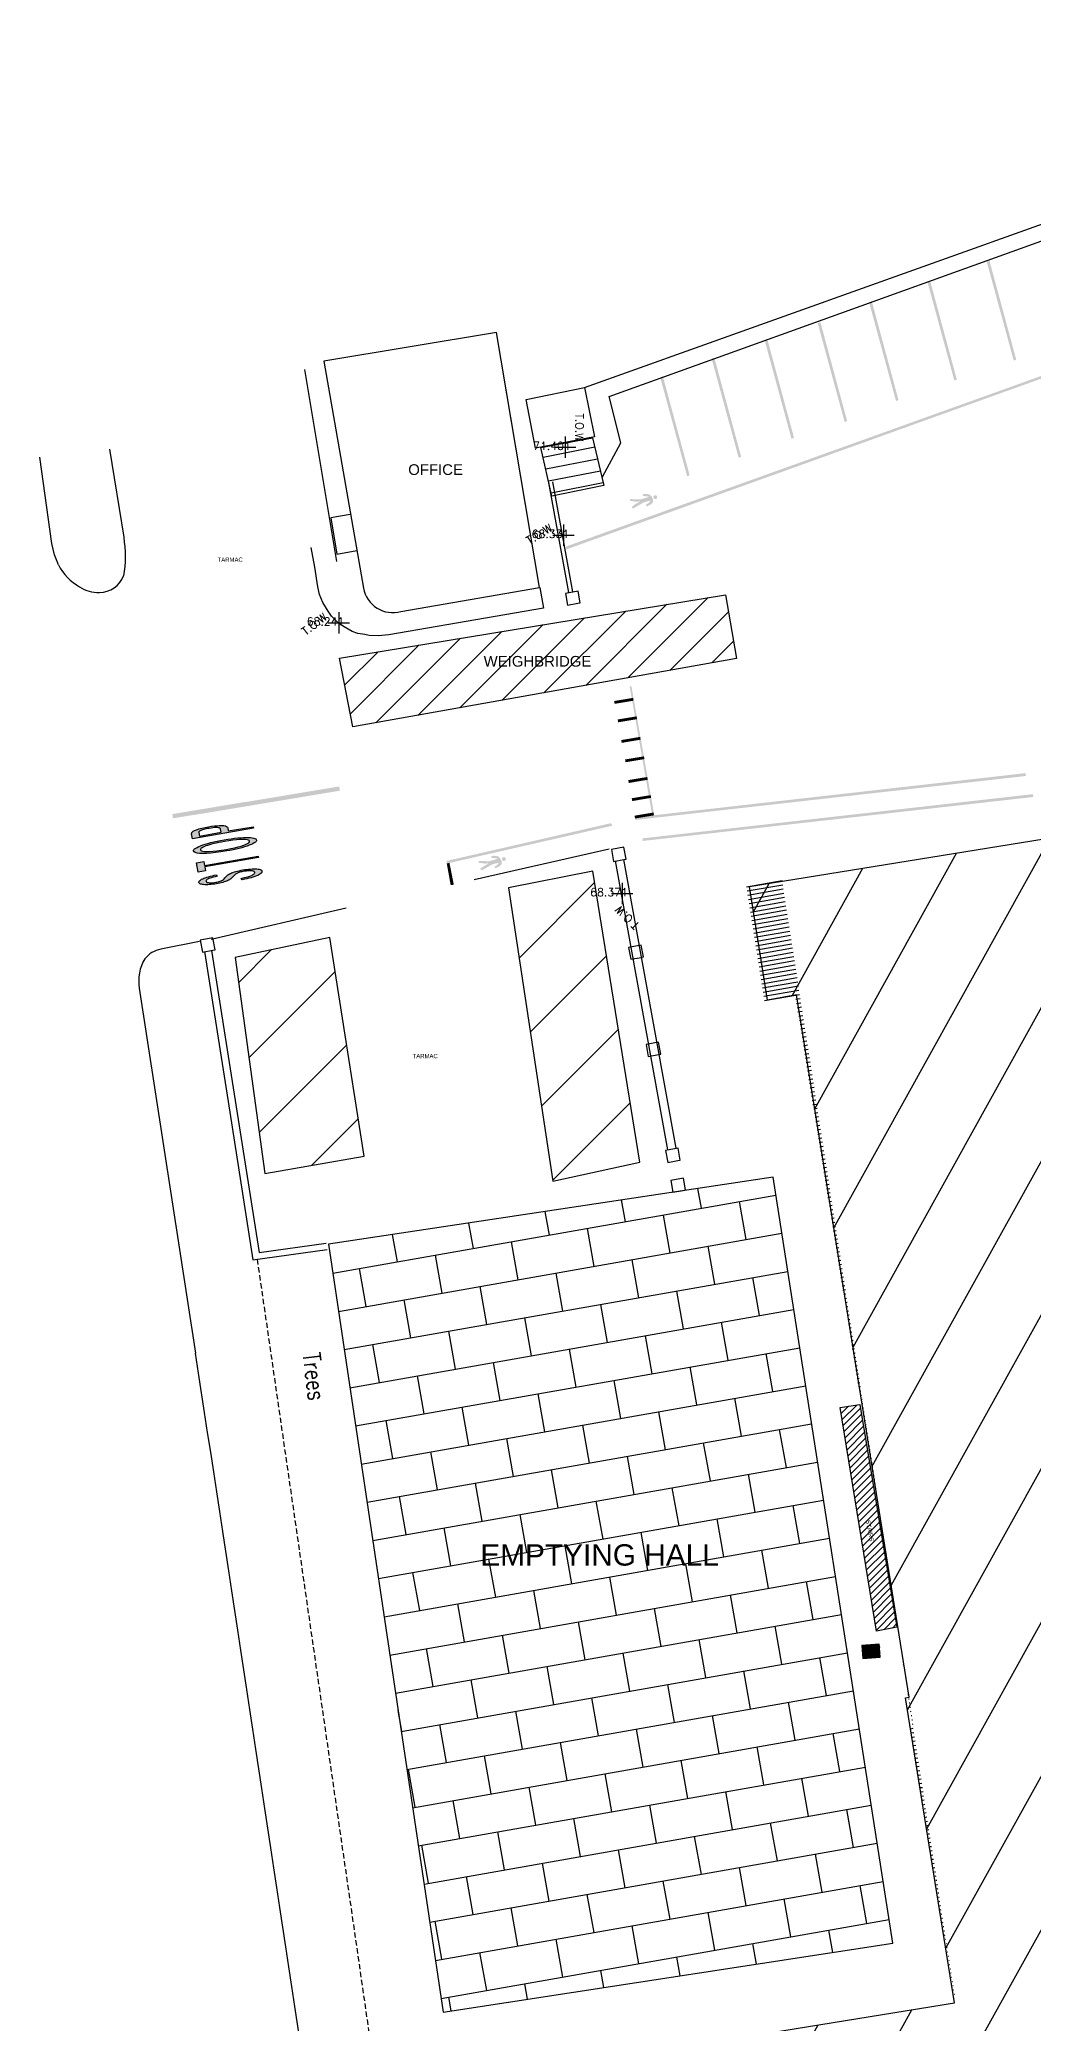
# Model space of a CAD drawing. Header units: millimetres. Extents: x 714210 to 714450, y 655680 to 655995.
# Drawn here: x 714210.4 to 714256.9, y 655842.2 to 655935.1 of the extents above; entities that cross this region are included whole.
import ezdxf
from ezdxf.enums import TextEntityAlignment as Align

# ---------------------------------------------------------------- set-up
doc = ezdxf.new("R2010")
doc.units = ezdxf.units.MM
doc.linetypes.add('HIDDEN', pattern=[0.375, 0.25, -0.125])
for name, color, linetype in [('0_FTR', 22, 'Continuous'), ('0_LVL', 22, 'Continuous'), ('A-BLDG', 7, 'Continuous'), ('A-BLDG-Temp', 130, 'Continuous'), ('HEDGE', 3, 'HIDDEN'), ('Kerb', 210, 'Continuous'), ('MH', 160, 'Continuous'), ('ROAD_MARKING', 7, 'Continuous'), ('Stairs', 200, 'Continuous'), ('Tank', 184, 'Continuous'), ('TEXT', 7, 'Continuous'), ('UTS-Unable To Survey', 210, 'Continuous'), ('Wall', 30, 'Continuous'), ('Weigh Bridge', 45, 'Continuous'), ('WL0', 7, 'Continuous')]:
    doc.layers.add(name, color=color, linetype=linetype)
doc.layers.add('Tarmac', color=250, linetype='Continuous', plot=False)
doc.styles.add('MONO', font='txt.shx')
doc.styles.add('ROMANS', font='romans')
doc.styles.get("Standard").update_dxf_attribs({"font": 'arial.ttf'})

# ---------------------------------------------------------------- blocks, each defined once
blk = doc.blocks.new('STOP')
h = blk.add_hatch(color=0)
h.paths.add_polyline_path([(-0.5, -0.036769), (-0.5, -0.036769), (-0.474195, -0.034576), (-0.473351, -0.040647), (-0.472003, -0.046045), (-0.470316, -0.051274), (-0.468123, -0.055827), (-0.465762, -0.060044), (-0.462725, -0.063923), (-0.459184, -0.067465), (-0.455136, -0.07067), (-0.450245, -0.073537), (-0.445017, -0.076235), (-0.439282, -0.078428), (-0.433209, -0.080115), (-0.42697, -0.081296), (-0.420392, -0.082138), (-0.413477, -0.082307), (-0.407405, -0.082138), (-0.401501, -0.081633), (-0.396104, -0.080621), (-0.390875, -0.079272), (-0.385984, -0.077585), (-0.38143, -0.075561), (-0.377382, -0.073368), (-0.373841, -0.070838), (-0.370804, -0.067971), (-0.368274, -0.064935), (-0.366082, -0.061562), (-0.364396, -0.058189), (-0.363383, -0.054647), (-0.36254, -0.050936), (-0.362372, -0.047225), (-0.36254, -0.043346), (-0.363215, -0.039805), (-0.364396, -0.036431), (-0.365913, -0.033227), (-0.367937, -0.030359), (-0.370467, -0.027492), (-0.373672, -0.024962), (-0.377382, -0.022432), (-0.381767, -0.020239), (-0.38649, -0.018215), (-0.390706, -0.016698), (-0.396441, -0.015011), (-0.403694, -0.012987), (-0.412633, -0.010625), (-0.423259, -0.008096), (-0.433885, -0.005397), (-0.443161, -0.002698), (-0.451088, -0.000169), (-0.457834, 0.002361), (-0.463064, 0.004722), (-0.468629, 0.008096), (-0.47352, 0.011637), (-0.478074, 0.015517), (-0.481785, 0.019565), (-0.484989, 0.02395), (-0.487688, 0.028673), (-0.489712, 0.033564), (-0.491061, 0.038793), (-0.491905, 0.044189), (-0.492242, 0.049755), (-0.491905, 0.055827), (-0.490892, 0.061899), (-0.489037, 0.067803), (-0.486507, 0.073368), (-0.483472, 0.078934), (-0.479592, 0.084163), (-0.475038, 0.088716), (-0.46981, 0.092933), (-0.464075, 0.096475), (-0.457497, 0.099511), (-0.450582, 0.102041), (-0.44333, 0.104065), (-0.435739, 0.105414), (-0.427981, 0.106258), (-0.419716, 0.106595), (-0.410777, 0.106258), (-0.402345, 0.105414), (-0.394249, 0.103896), (-0.38649, 0.101872), (-0.379406, 0.099174), (-0.37266, 0.095969), (-0.366589, 0.092258), (-0.361191, 0.087873), (-0.356468, 0.082982), (-0.35242, 0.077416), (-0.349047, 0.071682), (-0.346349, 0.065441), (-0.344325, 0.058864), (-0.342975, 0.052117), (-0.342301, 0.045033), (-0.368443, 0.043009), (-0.369624, 0.05043), (-0.371817, 0.057177), (-0.374515, 0.06308), (-0.378226, 0.06814), (-0.38278, 0.072525), (-0.388008, 0.076067), (-0.394249, 0.078934), (-0.401501, 0.080958), (-0.409597, 0.082138), (-0.418536, 0.082476), (-0.427981, 0.082138), (-0.436246, 0.080958), (-0.443498, 0.079272), (-0.449571, 0.076742), (-0.45463, 0.073368), (-0.458678, 0.069658), (-0.461882, 0.06561), (-0.464075, 0.061225), (-0.465425, 0.056502), (-0.46593, 0.051442), (-0.465593, 0.047225), (-0.464581, 0.043178), (-0.463064, 0.039635), (-0.460871, 0.036262), (-0.458003, 0.033227), (-0.453787, 0.030359), (-0.447546, 0.027492), (-0.439282, 0.024456), (-0.429162, 0.021589), (-0.416849, 0.018553), (-0.404368, 0.015517), (-0.393575, 0.012818), (-0.384467, 0.01012), (-0.377045, 0.007759), (-0.371311, 0.005397), (-0.364396, 0.001855), (-0.358324, -0.002024), (-0.353096, -0.006241), (-0.348372, -0.010795), (-0.344662, -0.015686), (-0.341625, -0.020914), (-0.339096, -0.02648), (-0.33741, -0.032215), (-0.336397, -0.038455), (-0.33606, -0.044864), (-0.336397, -0.051442), (-0.337579, -0.057851), (-0.339433, -0.063923), (-0.342132, -0.069995), (-0.345505, -0.075898), (-0.349553, -0.081464), (-0.354276, -0.086524), (-0.359672, -0.091078), (-0.365744, -0.094957), (-0.372491, -0.098499), (-0.379743, -0.101366), (-0.387334, -0.103728), (-0.39526, -0.105245), (-0.403525, -0.106258), (-0.412127, -0.106595), (-0.42309, -0.106258), (-0.433041, -0.105245), (-0.442486, -0.103728), (-0.451088, -0.101366), (-0.459015, -0.098499), (-0.466268, -0.094789), (-0.472845, -0.090572), (-0.478749, -0.08568), (-0.484146, -0.080115), (-0.4887, -0.073874), (-0.492579, -0.067128), (-0.495615, -0.060044), (-0.497976, -0.052623), (-0.499326, -0.044864)])
h.paths.add_polyline_path([(-0.171445, -0.103053), (-0.171445, -0.103053), (-0.171445, 0.078765), (-0.239417, 0.078765), (-0.239417, 0.103053), (-0.075983, 0.103053), (-0.075983, 0.078765), (-0.144122, 0.078765), (-0.144122, -0.103053)])
h.paths.add_polyline_path([(0.034322, -0.002698), (0.034322, -0.002698), (0.035504, 0.016866), (0.038708, 0.034744), (0.044274, 0.050767), (0.052032, 0.065104), (0.061815, 0.077585), (0.073453, 0.088042), (0.08644, 0.096138), (0.100607, 0.101872), (0.116124, 0.105414), (0.13299, 0.106595), (0.144122, 0.106089), (0.154916, 0.104402), (0.165205, 0.101704), (0.174987, 0.097824), (0.184432, 0.092933), (0.193034, 0.08703), (0.200962, 0.080284), (0.207877, 0.072694), (0.214118, 0.06426), (0.219346, 0.054984), (0.223563, 0.044864), (0.226935, 0.034407), (0.229466, 0.023276), (0.230815, 0.011807), (0.23132, -0.000337), (0.230815, -0.01265), (0.229296, -0.024288), (0.226767, -0.035588), (0.223225, -0.046213), (0.218672, -0.056502), (0.213274, -0.065779), (0.206864, -0.074211), (0.199781, -0.081801), (0.191686, -0.088379), (0.182915, -0.093945), (0.173469, -0.098499), (0.163687, -0.102041), (0.153736, -0.104571), (0.143447, -0.106089), (0.132821, -0.106595), (0.121353, -0.106089), (0.110558, -0.104402), (0.100102, -0.101535), (0.090318, -0.097656), (0.080874, -0.092596), (0.072103, -0.086524), (0.064345, -0.079609), (0.057262, -0.072019), (0.051358, -0.063417), (0.04613, -0.05414), (0.041913, -0.044359), (0.038539, -0.034239), (0.036178, -0.02395), (0.034829, -0.013493)])
h.paths.add_polyline_path([(0.06249, -0.003205), (0.06249, -0.003205), (0.063332, -0.017373), (0.065694, -0.030528), (0.069742, -0.042166), (0.075308, -0.052623), (0.082561, -0.061899), (0.090825, -0.069658), (0.100102, -0.075561), (0.110221, -0.079946), (0.121015, -0.082476), (0.132653, -0.083319), (0.144629, -0.082476), (0.155591, -0.079777), (0.165711, -0.075561), (0.174987, -0.069489), (0.183252, -0.06173), (0.190504, -0.052286), (0.196071, -0.041491), (0.199949, -0.029179), (0.20231, -0.015348), (0.203154, -0.000169), (0.202817, 0.009614), (0.201805, 0.01889), (0.200118, 0.027661), (0.197757, 0.035925), (0.194721, 0.043684), (0.19101, 0.050936), (0.186625, 0.057345), (0.181565, 0.063248), (0.176, 0.068308), (0.169759, 0.072862), (0.163181, 0.076573), (0.156098, 0.07944), (0.148676, 0.081464), (0.141086, 0.082813), (0.133159, 0.083151), (0.121858, 0.082307), (0.111233, 0.079946), (0.101282, 0.076067), (0.092005, 0.070501), (0.083403, 0.063248), (0.075814, 0.054309), (0.06991, 0.043009), (0.065862, 0.029853), (0.063332, 0.014336)])
h.paths.add_polyline_path([(0.342638, -0.103053), (0.342638, -0.103053), (0.342638, 0.103053), (0.420392, 0.103053), (0.42815, 0.103053), (0.435233, 0.102716), (0.441474, 0.102378), (0.447041, 0.101872), (0.451763, 0.101029), (0.457666, 0.099848), (0.463063, 0.09833), (0.468292, 0.096475), (0.472845, 0.094114), (0.477231, 0.091415), (0.48111, 0.088379), (0.48482, 0.084837), (0.488025, 0.080958), (0.491061, 0.076404), (0.493759, 0.071513), (0.495952, 0.066284), (0.497807, 0.060887), (0.498989, 0.055321), (0.499831, 0.049418), (0.5, 0.043515), (0.499326, 0.033227), (0.497302, 0.023781), (0.493929, 0.014842), (0.489375, 0.006578), (0.483303, -0.001012), (0.475544, -0.00759), (0.465593, -0.01265), (0.453449, -0.016361), (0.439282, -0.018553), (0.422753, -0.019227), (0.369961, -0.019227), (0.369961, -0.103053)])
h.paths.add_polyline_path([(0.369961, 0.00506), (0.369961, 0.00506), (0.423259, 0.00506), (0.433209, 0.005397), (0.44198, 0.006578), (0.449402, 0.008602), (0.455641, 0.0113), (0.460702, 0.014842), (0.464749, 0.019227), (0.467786, 0.024119), (0.469979, 0.029685), (0.471327, 0.035757), (0.471834, 0.042672), (0.471497, 0.047563), (0.470821, 0.052454), (0.469473, 0.056839), (0.467617, 0.060887), (0.465256, 0.064767), (0.462558, 0.06814), (0.459352, 0.071176), (0.45598, 0.073537), (0.452269, 0.075561), (0.448052, 0.07691), (0.444848, 0.077585), (0.440631, 0.078091), (0.435572, 0.078428), (0.429668, 0.078765), (0.422585, 0.078765), (0.369961, 0.078765)])
at = {"color": 0, "linetype": 'ByBlock', "flags": 128}
for points in [[(-0.5, -0.036769), (-0.474195, -0.034576), (-0.473351, -0.040647), (-0.472003, -0.046045), (-0.470316, -0.051274), (-0.468123, -0.055827), (-0.465762, -0.060044), (-0.462725, -0.063923), (-0.459184, -0.067465), (-0.455136, -0.07067), (-0.450245, -0.073537), (-0.445017, -0.076235), (-0.439282, -0.078428), (-0.433209, -0.080115), (-0.42697, -0.081296), (-0.420392, -0.082138), (-0.413477, -0.082307), (-0.407405, -0.082138), (-0.401501, -0.081633), (-0.396104, -0.080621), (-0.390875, -0.079272), (-0.385984, -0.077585), (-0.38143, -0.075561), (-0.377382, -0.073368), (-0.373841, -0.070838), (-0.370804, -0.067971), (-0.368274, -0.064935), (-0.366082, -0.061562), (-0.364396, -0.058189), (-0.363383, -0.054647), (-0.36254, -0.050936), (-0.362372, -0.047225), (-0.36254, -0.043346), (-0.363215, -0.039805), (-0.364396, -0.036431), (-0.365913, -0.033227), (-0.367937, -0.030359), (-0.370467, -0.027492), (-0.373672, -0.024962), (-0.377382, -0.022432), (-0.381767, -0.020239), (-0.38649, -0.018215), (-0.390706, -0.016698), (-0.396441, -0.015011), (-0.403694, -0.012987), (-0.412633, -0.010625), (-0.423259, -0.008096), (-0.433885, -0.005397), (-0.443161, -0.002698), (-0.451088, -0.000169), (-0.457834, 0.002361), (-0.463064, 0.004722), (-0.468629, 0.008096), (-0.47352, 0.011637), (-0.478074, 0.015517), (-0.481785, 0.019565), (-0.484989, 0.02395), (-0.487688, 0.028673), (-0.489712, 0.033564), (-0.491061, 0.038793), (-0.491905, 0.044189), (-0.492242, 0.049755), (-0.491905, 0.055827), (-0.490892, 0.061899), (-0.489037, 0.067803), (-0.486507, 0.073368), (-0.483472, 0.078934), (-0.479592, 0.084163), (-0.475038, 0.088716), (-0.46981, 0.092933), (-0.464075, 0.096475), (-0.457497, 0.099511), (-0.450582, 0.102041), (-0.44333, 0.104065), (-0.435739, 0.105414), (-0.427981, 0.106258), (-0.419716, 0.106595), (-0.410777, 0.106258), (-0.402345, 0.105414), (-0.394249, 0.103896), (-0.38649, 0.101872), (-0.379406, 0.099174), (-0.37266, 0.095969), (-0.366589, 0.092258), (-0.361191, 0.087873), (-0.356468, 0.082982), (-0.35242, 0.077416), (-0.349047, 0.071682), (-0.346349, 0.065441), (-0.344325, 0.058864), (-0.342975, 0.052117), (-0.342301, 0.045033), (-0.368443, 0.043009), (-0.369624, 0.05043), (-0.371817, 0.057177), (-0.374515, 0.06308), (-0.378226, 0.06814), (-0.38278, 0.072525), (-0.388008, 0.076067), (-0.394249, 0.078934), (-0.401501, 0.080958), (-0.409597, 0.082138), (-0.418536, 0.082476), (-0.427981, 0.082138), (-0.436246, 0.080958), (-0.443498, 0.079272), (-0.449571, 0.076742), (-0.45463, 0.073368), (-0.458678, 0.069658), (-0.461882, 0.06561), (-0.464075, 0.061225), (-0.465425, 0.056502), (-0.46593, 0.051442), (-0.465593, 0.047225), (-0.464581, 0.043178), (-0.463064, 0.039635), (-0.460871, 0.036262), (-0.458003, 0.033227), (-0.453787, 0.030359), (-0.447546, 0.027492), (-0.439282, 0.024456), (-0.429162, 0.021589), (-0.416849, 0.018553), (-0.404368, 0.015517), (-0.393575, 0.012818), (-0.384467, 0.01012), (-0.377045, 0.007759), (-0.371311, 0.005397), (-0.364396, 0.001855), (-0.358324, -0.002024), (-0.353096, -0.006241), (-0.348372, -0.010795), (-0.344662, -0.015686), (-0.341625, -0.020914), (-0.339096, -0.02648), (-0.33741, -0.032215), (-0.336397, -0.038455), (-0.33606, -0.044864), (-0.336397, -0.051442), (-0.337579, -0.057851), (-0.339433, -0.063923), (-0.342132, -0.069995), (-0.345505, -0.075898), (-0.349553, -0.081464), (-0.354276, -0.086524), (-0.359672, -0.091078), (-0.365744, -0.094957), (-0.372491, -0.098499), (-0.379743, -0.101366), (-0.387334, -0.103728), (-0.39526, -0.105245), (-0.403525, -0.106258), (-0.412127, -0.106595), (-0.42309, -0.106258), (-0.433041, -0.105245), (-0.442486, -0.103728), (-0.451088, -0.101366), (-0.459015, -0.098499), (-0.466268, -0.094789), (-0.472845, -0.090572), (-0.478749, -0.08568), (-0.484146, -0.080115), (-0.4887, -0.073874), (-0.492579, -0.067128), (-0.495615, -0.060044), (-0.497976, -0.052623), (-0.499326, -0.044864)], [(-0.171445, -0.103053), (-0.171445, 0.078765), (-0.239417, 0.078765), (-0.239417, 0.103053), (-0.075983, 0.103053), (-0.075983, 0.078765), (-0.144122, 0.078765), (-0.144122, -0.103053)], [(0.034322, -0.002698), (0.035504, 0.016866), (0.038708, 0.034744), (0.044274, 0.050767), (0.052032, 0.065104), (0.061815, 0.077585), (0.073453, 0.088042), (0.08644, 0.096138), (0.100607, 0.101872), (0.116124, 0.105414), (0.13299, 0.106595), (0.144122, 0.106089), (0.154916, 0.104402), (0.165205, 0.101704), (0.174987, 0.097824), (0.184432, 0.092933), (0.193034, 0.08703), (0.200962, 0.080284), (0.207877, 0.072694), (0.214118, 0.06426), (0.219346, 0.054984), (0.223563, 0.044864), (0.226935, 0.034407), (0.229466, 0.023276), (0.230815, 0.011807), (0.23132, -0.000337), (0.230815, -0.01265), (0.229296, -0.024288), (0.226767, -0.035588), (0.223225, -0.046213), (0.218672, -0.056502), (0.213274, -0.065779), (0.206864, -0.074211), (0.199781, -0.081801), (0.191686, -0.088379), (0.182915, -0.093945), (0.173469, -0.098499), (0.163687, -0.102041), (0.153736, -0.104571), (0.143447, -0.106089), (0.132821, -0.106595), (0.121353, -0.106089), (0.110558, -0.104402), (0.100102, -0.101535), (0.090318, -0.097656), (0.080874, -0.092596), (0.072103, -0.086524), (0.064345, -0.079609), (0.057262, -0.072019), (0.051358, -0.063417), (0.04613, -0.05414), (0.041913, -0.044359), (0.038539, -0.034239), (0.036178, -0.02395), (0.034829, -0.013493)], [(0.06249, -0.003205), (0.063332, -0.017373), (0.065694, -0.030528), (0.069742, -0.042166), (0.075308, -0.052623), (0.082561, -0.061899), (0.090825, -0.069658), (0.100102, -0.075561), (0.110221, -0.079946), (0.121015, -0.082476), (0.132653, -0.083319), (0.144629, -0.082476), (0.155591, -0.079777), (0.165711, -0.075561), (0.174987, -0.069489), (0.183252, -0.06173), (0.190504, -0.052286), (0.196071, -0.041491), (0.199949, -0.029179), (0.20231, -0.015348), (0.203154, -0.000169), (0.202817, 0.009614), (0.201805, 0.01889), (0.200118, 0.027661), (0.197757, 0.035925), (0.194721, 0.043684), (0.19101, 0.050936), (0.186625, 0.057345), (0.181565, 0.063248), (0.176, 0.068308), (0.169759, 0.072862), (0.163181, 0.076573), (0.156098, 0.07944), (0.148676, 0.081464), (0.141086, 0.082813), (0.133159, 0.083151), (0.121858, 0.082307), (0.111233, 0.079946), (0.101282, 0.076067), (0.092005, 0.070501), (0.083403, 0.063248), (0.075814, 0.054309), (0.06991, 0.043009), (0.065862, 0.029853), (0.063332, 0.014336)], [(0.342638, -0.103053), (0.342638, 0.103053), (0.42815, 0.103053), (0.435233, 0.102716), (0.441474, 0.102378), (0.447041, 0.101872), (0.451763, 0.101029), (0.457666, 0.099848), (0.463063, 0.09833), (0.468292, 0.096475), (0.472845, 0.094114), (0.477231, 0.091415), (0.48111, 0.088379), (0.48482, 0.084837), (0.488025, 0.080958), (0.491061, 0.076404), (0.493759, 0.071513), (0.495952, 0.066284), (0.497807, 0.060887), (0.498989, 0.055321), (0.499831, 0.049418), (0.5, 0.043515), (0.499326, 0.033227), (0.497302, 0.023781), (0.493929, 0.014842), (0.489375, 0.006578), (0.483303, -0.001012), (0.475544, -0.00759), (0.465593, -0.01265), (0.453449, -0.016361), (0.439282, -0.018553), (0.422753, -0.019227), (0.369961, -0.019227), (0.369961, -0.103053)], [(0.369961, 0.00506), (0.423259, 0.00506), (0.433209, 0.005397), (0.44198, 0.006578), (0.449402, 0.008602), (0.455641, 0.0113), (0.460702, 0.014842), (0.464749, 0.019227), (0.467786, 0.024119), (0.469979, 0.029685), (0.471327, 0.035757), (0.471834, 0.042672), (0.471497, 0.047563), (0.470821, 0.052454), (0.469473, 0.056839), (0.467617, 0.060887), (0.465256, 0.064767), (0.462558, 0.06814), (0.459352, 0.071176), (0.45598, 0.073537), (0.452269, 0.075561), (0.448052, 0.07691), (0.444848, 0.077585), (0.440631, 0.078091), (0.435572, 0.078428), (0.429668, 0.078765), (0.369961, 0.078765)]]:
    blk.add_lwpolyline(points, close=True, dxfattribs=at)
blk = doc.blocks.new('A$C4028fa35')
at = {"layer": 'WL0'}
blk.add_solid([(-1.611, -3.107), (0, 0), (-1.433, -3.2), (0.178, -0.092)], dxfattribs=at)
blk = doc.blocks.new('man')
h = blk.add_hatch(color=256)
h.dxf.hatch_style = 1
h.paths.add_polyline_path([(714257.361, 655920.218), (714257.408, 655920.14), (714257.288, 655920.049), (714257.208, 655919.931), (714257.435, 655920.007), (714257.56, 655920.069), (714257.995, 655920.378), (714258.066, 655920.312), (714257.908, 655920.166), (714257.688, 655920.01), (714257.849, 655920.038), (714257.991, 655920.036), (714258.175, 655920.03), (714258.161, 655919.948), (714257.845, 655919.925), (714257.722, 655919.925), (714257.475, 655919.836), (714257.309, 655919.761), (714257.346, 655919.739), (714257.573, 655919.747), (714257.615, 655919.656), (714257.461, 655919.635), (714257.323, 655919.64), (714257.259, 655919.657), (714257.204, 655919.705), (714257.168, 655919.747), (714257.123, 655919.816), (714257.09, 655919.891), (714257.085, 655919.957), (714257.106, 655920.02), (714257.158, 655920.081), (714257.201, 655920.12), (714257.265, 655920.157)])
edge = h.paths.add_edge_path()
edge.add_arc((714257.003, 655919.742), 0.0893, 0, 360)
blk = doc.blocks.new('SPOT')
at = {"color": 0, "linetype": 'ByBlock', "flags": 128}
for points in [[(-0.5, 0), (0.5, 0)], [(0, 0.5), (0, -0.5)]]:
    blk.add_lwpolyline(points, dxfattribs=at)

msp = doc.modelspace()

# ---------------------------------------------------------------- hatches: boundary and pattern name
at = {"layer": 'A-BLDG'}
h = msp.add_hatch(dxfattribs=at)
h.set_pattern_fill('ANSI31', color=256, scale=1.1, angle=196)
h.paths.add_polyline_path([(714253.226, 655843.123), (714250.929, 655857.413), (714251.095, 655857.436), (714245.817, 655890.357), (714244.461, 655890.114), (714243.609, 655895.436), (714265.916, 655899.054), (714263.553, 655914.07), (714297.581, 655919.323), (714299.927, 655904.397), (714341.333, 655911.246), (714339.61, 655922.201), (714365.123, 655926.336), (714367.014, 655914.445), (714389.08, 655918.089), (714389.81, 655913.62), (714388.605, 655913.424), (714392.553, 655888.887), (714394.62, 655889.207), (714397.024, 655874.226), (714395.085, 655873.996), (714396.683, 655864.036), (714398.433, 655864.321), (714400.355, 655852.392), (714398.564, 655852.165), (714404.142, 655817.491), (714300.424, 655800.763), (714292.875, 655849.115), (714289.808, 655848.687), (714297.558, 655798.465), (714240.143, 655789.216), (714235.96, 655815.619), (714242.741, 655816.665), (714238.868, 655840.785)])
h = msp.add_hatch(dxfattribs=at)
h.set_pattern_fill('TRIANG', color=256, scale=0.066, angle=214)
edge = h.paths.add_edge_path(flags=17)
edge.add_line((714233.767, 655909.459), (714231.753, 655921.415))
edge.add_line((714231.753, 655921.415), (714223.673, 655920.066))
edge.add_line((714223.673, 655920.066), (714225.524, 655909.422))
edge.add_arc((714226.899, 655909.678), 1.398, 190.57874, 285.67033)
edge.add_line((714227.276, 655908.332), (714233.767, 655909.459))
edge.add_line((714233.767, 655909.459), (714232.02, 655919.831))
edge = h.paths.add_edge_path(flags=17)
edge.add_line((714233.767, 655909.459), (714231.753, 655921.415))
edge.add_line((714231.753, 655921.415), (714223.673, 655920.066))
edge.add_line((714223.673, 655920.066), (714225.524, 655909.422))
edge.add_arc((714226.899, 655909.678), 1.398, 190.57874, 285.67033)
edge.add_line((714227.276, 655908.332), (714233.767, 655909.459))
edge = h.paths.add_edge_path(flags=0)
edge.add_line((714233.767, 655909.459), (714232.02, 655919.831))
edge.add_line((714233.767, 655909.459), (714232.02, 655919.831))
edge = h.paths.add_edge_path(flags=0)
edge.add_line((714224.904, 655912.885), (714223.989, 655912.728))
edge.add_line((714223.989, 655912.728), (714224.275, 655911.024))
edge.add_line((714224.275, 655911.024), (714225.217, 655911.188))
h.paths.add_polyline_path([(714227.463, 655914.452), (714230.274, 655914.452), (714230.274, 655915.483), (714227.463, 655915.483)], flags=8)
at = {"layer": 'A-BLDG-Temp'}
h = msp.add_hatch(dxfattribs=at)
h.set_pattern_fill('AR-B816', color=256, scale=0.0089, angle=10)
h.paths.add_polyline_path([(714229.258, 655842.68), (714250.334, 655845.908), (714244.714, 655881.823), (714223.883, 655878.675)])
at = {"layer": 'MH'}
h = msp.add_hatch(dxfattribs=at)
h.set_pattern_fill('ZIGZAG', color=256, scale=0.0087, angle=210.05481)
h.set_pattern_definition([(210.0548137682, (-43492.199582, 50865.12719), (-0.0100744336256, -0.0377426920029), [0.0276225, -0.0276225]), (300.0548137682, (-43492.22349, 50865.113356), (0.0377426920029, -0.0100744336256), [0.0276225, -0.0276225])])
h.paths.add_polyline_path([(714248.922, 655859.251), (714249.736, 655859.316), (714249.695, 655859.93), (714248.882, 655859.865)])
at = {"layer": 'Stairs'}
h = msp.add_hatch(dxfattribs=at)
h.set_pattern_fill('ANSI31', color=256, scale=0.18, angle=146)
h.paths.add_polyline_path([(714236.263, 655916.472), (714236.787, 655914.245), (714234.354, 655913.741), (714233.838, 655916.027)])
h = msp.add_hatch(dxfattribs=at)
h.set_pattern_fill('ANSI31', color=256, scale=0.073)
h.paths.add_polyline_path([(714247.862, 655871.024), (714248.783, 655871.159), (714250.515, 655860.719), (714249.567, 655860.541)])
h.paths.add_polyline_path([(714248.938, 655865.764), (714249.146, 655864.675), (714249.55, 655864.752), (714249.342, 655865.841)], flags=24)
at = {"layer": 'UTS-Unable To Survey'}
h = msp.add_hatch(dxfattribs=at)
h.set_pattern_fill('ANSI31', color=256, scale=0.89)
h.paths.add_polyline_path([(714236.269, 655896.16), (714232.312, 655895.374), (714234.399, 655881.633), (714238.479, 655882.515)])
h.paths.add_polyline_path([(714219.504, 655892.122), (714220.902, 655881.986), (714225.551, 655882.806), (714223.942, 655893.054)])
h = msp.add_hatch(dxfattribs=at)
h.set_pattern_fill('ANSI31', color=256, scale=0.063, angle=145)
edge = h.paths.add_edge_path()
edge.add_line((714253.274, 655843.121), (714251.176, 655855.983))
edge.add_line((714251.176, 655855.983), (714251.314, 655856))
edge.add_line((714251.314, 655856), (714245.78, 655890.208))
edge.add_line((714245.78, 655890.208), (714244.333, 655889.961))
edge.add_line((714244.333, 655889.961), (714243.449, 655895.587))
edge.add_line((714243.449, 655895.587), (714245.116, 655895.858))
edge.add_line((714245.116, 655895.858), (714245.14, 655895.701))
at = {"layer": 'Weigh Bridge'}
h = msp.add_hatch(dxfattribs=at)
h.set_pattern_fill('ANSI31', color=256, scale=0.36)
h.paths.add_polyline_path([(714224.399, 655906.151), (714242.48, 655909.119), (714243.007, 655906.132), (714225.02, 655902.92)])
h.paths.add_polyline_path([(714231.022, 655905.468), (714236.317, 655905.468), (714236.317, 655906.498), (714231.022, 655906.498)], flags=24)

# ---------------------------------------------------------------- linework, layer by layer
at = {"layer": 'A-BLDG', "flags": 128}
msp.add_lwpolyline([(714233.767, 655909.459), (714231.753, 655921.415), (714223.673, 655920.066), (714225.524, 655909.422, 0.440488), (714227.276, 655908.332), (714233.767, 655909.459), (714232.02, 655919.831)], format="xyb", dxfattribs=at)
for points in [[(714238.868, 655840.785), (714253.226, 655843.123), (714250.929, 655857.413), (714251.095, 655857.436), (714245.817, 655890.357), (714244.461, 655890.114), (714243.609, 655895.436), (714265.916, 655899.054), (714263.553, 655914.07), (714297.581, 655919.323), (714299.927, 655904.397), (714341.333, 655911.246)], [(714224.904, 655912.885), (714223.989, 655912.728), (714224.275, 655911.024), (714225.217, 655911.188)]]:
    msp.add_lwpolyline(points, dxfattribs=at)
msp.add_lwpolyline([(714235.874, 655918.838), (714236.355, 655916.517), (714233.585, 655915.988), (714233.145, 655918.276)], close=True, dxfattribs=at)
at = {"layer": 'A-BLDG-Temp', "flags": 128}
msp.add_lwpolyline([(714229.258, 655842.68), (714250.334, 655845.908), (714244.714, 655881.823), (714223.883, 655878.675)], close=True, dxfattribs=at)
at = {"layer": 'HEDGE', "flags": 128}
msp.add_lwpolyline([(714220.543, 655877.966), (714225.223, 655845.59), (714228.555, 655822.329), (714232.033, 655798.378), (714237.675, 655763.014), (714250.081, 655691.387)], dxfattribs=at)
at = {"layer": 'Kerb', "flags": 128}
for points in [[(714236.73, 655914.638), (714237.588, 655916.235), (714237.04, 655918.415), (714268.123, 655929.599)], [(714211.227, 655910.523), (714211.049, 655910.993), (714210.926, 655911.514), (714210.352, 655915.564)], [(714230.718, 655895.767), (714237.04, 655897.207)], [(714224.72, 655894.425), (714218.385, 655892.963)], [(714217.843, 655892.872), (714216.025, 655892.508)], [(714215.019, 655890.676), (714217.655, 655873.564)]]:
    msp.add_lwpolyline(points, dxfattribs=at)
for points in [[(714213.63, 655915.947), (714214.287, 655911.81, -0.07852), (714214.286, 655909.997)], [(714211.227, 655910.523, 0.144763), (714212.225, 655909.482, 0.142767), (714213.151, 655909.219, 0.297238), (714214.286, 655909.997)]]:
    msp.add_lwpolyline(points, format="xyb", dxfattribs=at)
at = {"layer": 'Kerb'}
for centre, radius, start, end in [((714216.336, 655891.146), 1.398, 102.84881, 139.50731), ((714217.058, 655891.013), 2.067, 149.76538, 189.37651), ((698110.443, 653406.341), 16295.075, 8.4974374, 8.7085979)]:
    msp.add_arc(centre, radius, start, end, dxfattribs=at)
at = {"layer": 'MH', "elevation": 65.637}
msp.add_lwpolyline([(714248.922, 655859.251), (714249.736, 655859.316), (714249.695, 655859.93), (714248.882, 655859.865)], close=True, dxfattribs=at)
at = {"layer": 'Stairs', "flags": 128}
msp.add_lwpolyline([(714236.263, 655916.472), (714236.787, 655914.245), (714234.354, 655913.741), (714233.838, 655916.027)], close=True, dxfattribs=at)
at = {"layer": 'Stairs', "elevation": 66.13, "flags": 128}
msp.add_lwpolyline([(714247.862, 655871.024), (714248.783, 655871.159), (714250.515, 655860.719), (714249.567, 655860.541)], close=True, dxfattribs=at)
at = {"layer": 'TEXT'}
msp.add_solid([(714235.011, 655911.377, 67.592), (714261.576, 655920.914, 67.592), (714235.036, 655911.246, 67.592), (714261.618, 655920.809, 67.592)], dxfattribs=at)
at = {"layer": 'UTS-Unable To Survey', "flags": 128}
for points in [[(714236.269, 655896.16), (714232.312, 655895.374), (714234.399, 655881.633), (714238.479, 655882.515)], [(714219.504, 655892.122), (714220.902, 655881.986), (714225.551, 655882.806), (714223.942, 655893.054)]]:
    msp.add_lwpolyline(points, close=True, dxfattribs=at)
at = {"layer": 'Wall', "flags": 128}
for points in [[(714235.874, 655918.838), (714281.527, 655935.137)], [(714224.274, 655910.675), (714222.779, 655919.675)], [(714234.19, 655914.381), (714235.127, 655909.224)], [(714234.387, 655914.417), (714235.324, 655909.26)], [(714233.791, 655909.453), (714233.957, 655908.492), (714226.71, 655907.244), (714226.214, 655907.2), (714225.796, 655907.214), (714225.585, 655907.254), (714225.256, 655907.305), (714225, 655907.397), (714224.618, 655907.614), (714224.368, 655907.776), (714224.147, 655907.988), (714224.022, 655908.111), (714223.869, 655908.344), (714223.619, 655908.749), (714223.47, 655909.125), (714223.387, 655909.492), (714223.238, 655910.409), (714223.07, 655911.331)], [(714235.576, 655908.718), (714235.683, 655908.737), (714235.578, 655909.292), (714234.99, 655909.184), (714235.092, 655908.628), (714235.576, 655908.718)], [(714237.727, 655896.711), (714237.834, 655896.73), (714237.73, 655897.285), (714237.141, 655897.178), (714237.244, 655896.622), (714237.727, 655896.711)], [(714239.782, 655883.105), (714237.331, 655896.638)], [(714240.175, 655883.177), (714237.725, 655896.711)], [(714218.461, 655892.459), (714218.568, 655892.479), (714218.463, 655893.033), (714217.874, 655892.926), (714217.977, 655892.37), (714218.461, 655892.459)], [(714218.07, 655892.391), (714219.177, 655885.36), (714220.345, 655877.938), (714223.819, 655878.428)], [(714218.401, 655892.443), (714219.463, 655885.705), (714220.63, 655878.283), (714223.783, 655878.728)], [(714238.534, 655892.122), (714238.641, 655892.141), (714238.536, 655892.696), (714237.947, 655892.588), (714238.05, 655892.032), (714238.534, 655892.122)], [(714239.353, 655887.565), (714239.46, 655887.584), (714239.355, 655888.139), (714238.767, 655888.031), (714238.869, 655887.475), (714239.353, 655887.565)], [(714240.261, 655882.598), (714240.368, 655882.618), (714240.263, 655883.172), (714239.675, 655883.065), (714239.778, 655882.509), (714240.261, 655882.598)], [(714240.51, 655881.198), (714240.617, 655881.218), (714240.512, 655881.772), (714239.923, 655881.665), (714240.026, 655881.109), (714240.51, 655881.198)]]:
    msp.add_lwpolyline(points, dxfattribs=at)
at = {"layer": 'Weigh Bridge', "flags": 128}
msp.add_lwpolyline([(714224.399, 655906.151), (714242.48, 655909.119), (714243.007, 655906.132), (714225.02, 655902.92)], close=True, dxfattribs=at)
at = {"layer": 'WL0'}
for points in [[(714254.857, 655924.771, 67.614), (714256.109, 655920.14, 67.614), (714254.73, 655924.729, 67.614), (714255.994, 655920.09, 67.614)], [(714252.074, 655923.841, 67.588), (714253.326, 655919.21, 67.588), (714251.947, 655923.799, 67.588), (714253.211, 655919.16, 67.588)], [(714249.341, 655922.878, 67.546), (714250.594, 655918.247, 67.546), (714249.214, 655922.836, 67.546), (714250.478, 655918.197, 67.546)], [(714246.934, 655921.894, 67.496), (714248.187, 655917.263, 67.496), (714246.808, 655921.852, 67.496), (714248.072, 655917.213, 67.496)], [(714244.444, 655921.109, 67.478), (714245.697, 655916.478, 67.478), (714244.317, 655921.067, 67.478), (714245.581, 655916.428, 67.478)], [(714241.968, 655920.218, 67.452), (714243.221, 655915.587, 67.452), (714241.842, 655920.176, 67.452), (714243.106, 655915.537, 67.452)], [(714239.554, 655919.352, 67.428), (714240.807, 655914.721, 67.428), (714239.428, 655919.31, 67.428), (714240.692, 655914.671, 67.428)], [(714237.267, 655904.136, 67.319), (714238.157, 655904.284, 67.319), (714237.291, 655904.005, 67.319), (714238.176, 655904.153, 67.319)], [(714239.058, 655898.758, 67.336), (714237.998, 655904.819, 67.336), (714239.152, 655898.779, 67.336), (714238.079, 655904.836, 67.336)], [(714237.435, 655903.271, 67.295), (714238.324, 655903.419, 67.295), (714237.459, 655903.139, 67.295), (714238.344, 655903.288, 67.295)], [(714237.602, 655902.307, 67.284), (714238.491, 655902.456, 67.284), (714237.626, 655902.176, 67.284), (714238.51, 655902.324, 67.284)], [(714237.781, 655901.397, 67.268), (714238.67, 655901.545, 67.268), (714237.805, 655901.266, 67.268), (714238.689, 655901.414, 67.268)], [(714237.932, 655900.428, 67.259), (714238.822, 655900.576, 67.259), (714237.957, 655900.296, 67.259), (714238.841, 655900.445, 67.259)], [(714238.265, 655898.683, 67.116), (714256.549, 655900.755, 67.116), (714238.262, 655898.562, 67.116), (714256.564, 655900.623, 67.116)], [(714238.093, 655899.579, 67.253), (714238.982, 655899.727, 67.253), (714238.117, 655899.448, 67.253), (714239.002, 655899.596, 67.253)], [(714238.61, 655897.699, 67.092), (714256.894, 655899.77, 67.092), (714238.608, 655897.577, 67.092), (714256.909, 655899.639, 67.092)], [(714238.226, 655898.761, 67.237), (714239.115, 655898.909, 67.237), (714238.25, 655898.63, 67.237), (714239.135, 655898.778, 67.237)], [(714229.415, 655896.639, 67.262), (714237.129, 655898.411, 67.262), (714229.425, 655896.517, 67.262), (714237.181, 655898.292, 67.262)], [(714229.554, 655896.547, 67.262), (714229.757, 655895.526, 67.262), (714229.427, 655896.519, 67.262), (714229.61, 655895.505, 67.262)]]:
    msp.add_solid(points, dxfattribs=at)

# ---------------------------------------------------------------- block references
for p in [(714234.975, 655916.034, 71.401), (714234.903, 655911.905, 68.331), (714224.362, 655907.807, 68.241), (714237.647, 655895.11, 68.371)]:
    msp.add_blockref('SPOT', p)
at = {"layer": 'ROAD_MARKING', "xscale": 2.713602, "yscale": 14.057613, "rotation": 99.85956687834623}
msp.add_blockref('STOP', (714219.097, 655897.009, 67.175), dxfattribs=at)
at = {"layer": 'Tank'}
for name, p, rotation in [('man', (1488056.284, 1240380.026, -0.162), 174.501837272874), ('A$C4028fa35', (714224.386, 655900.132, 67.31), 306.869897645844), ('A$C4028fa35', (714220.02, 655899.412, 67.264), 306.869897645844), ('A$C4028fa35', (714220.934, 655899.556, 67.334), 306.869897645844), ('man', (1488049.192, 1240363.063, -0.383), 174.501837272874)]:
    msp.add_blockref(name, p, dxfattribs=dict(at, rotation=rotation))

# ---------------------------------------------------------------- texts
at = {"layer": '0_FTR', "style": 'MONO'}
for rotation, p in [(269.00101, (714235.465, 655917.628, 71.401)), (31.86919, (714233.298, 655911.452, 68.331)), (37.78218, (714222.812, 655907.191, 68.241)), (136.29645, (714238.486, 655893.669, 68.371))]:
    msp.add_text('T.O.W', height=0.375, rotation=rotation, dxfattribs=at).set_placement(p)
at = {"layer": '0_LVL', "style": 'MONO'}
for s, p in [('71.401', (714233.475, 655915.909, 71.401)), ('68.331', (714233.403, 655911.78, 68.331)), ('68.241', (714222.862, 655907.682, 68.241)), ('68.371', (714236.147, 655894.985, 68.371))]:
    msp.add_text(s, height=0.375, dxfattribs=at).set_placement(p)
at = {"layer": 'A-BLDG', "insert": (714227.622, 655915.234), "char_height": 0.5, "attachment_point": 1}
msp.add_mtext('OFFICE', dxfattribs=at)
at = {"layer": 'HEDGE', "style": 'ROMANS', "width": 0.8}
msp.add_text('Trees', height=0.8, rotation=277.18316, dxfattribs=at).set_placement((714222.815, 655872.429, 72.678), align=Align.CENTER)
at = {"layer": 'Stairs', "insert": (714249.256, 655865.761, 67.603), "char_height": 0.2, "attachment_point": 1, "rotation": 280.80775}
msp.add_mtext_dynamic_manual_height_columns('STAIRS', width=1.13033, gutter_width=1, heights=[-0.207], dxfattribs=at)
at = {"layer": 'Tarmac', "char_height": 0.2, "attachment_point": 1}
for insert in [(714218.688, 655910.864, 67.511), (714227.826, 655887.595, 66.713)]:
    msp.add_mtext_dynamic_manual_height_columns('TARMAC', width=1.13033, gutter_width=1, heights=[-0.207], dxfattribs=dict(at, insert=insert))
at = {"layer": 'TEXT', "insert": (714230.998, 655864.611), "char_height": 1, "attachment_point": 1}
msp.add_mtext_dynamic_manual_height_columns('EMPTYING HALL', width=25.76978, gutter_width=1, heights=[-1.034], dxfattribs=at)
at = {"layer": 'Weigh Bridge', "insert": (714231.156, 655906.249), "char_height": 0.5, "attachment_point": 1}
msp.add_mtext('WEIGHBRIDGE', dxfattribs=at)

doc.saveas('drawing.dxf')
